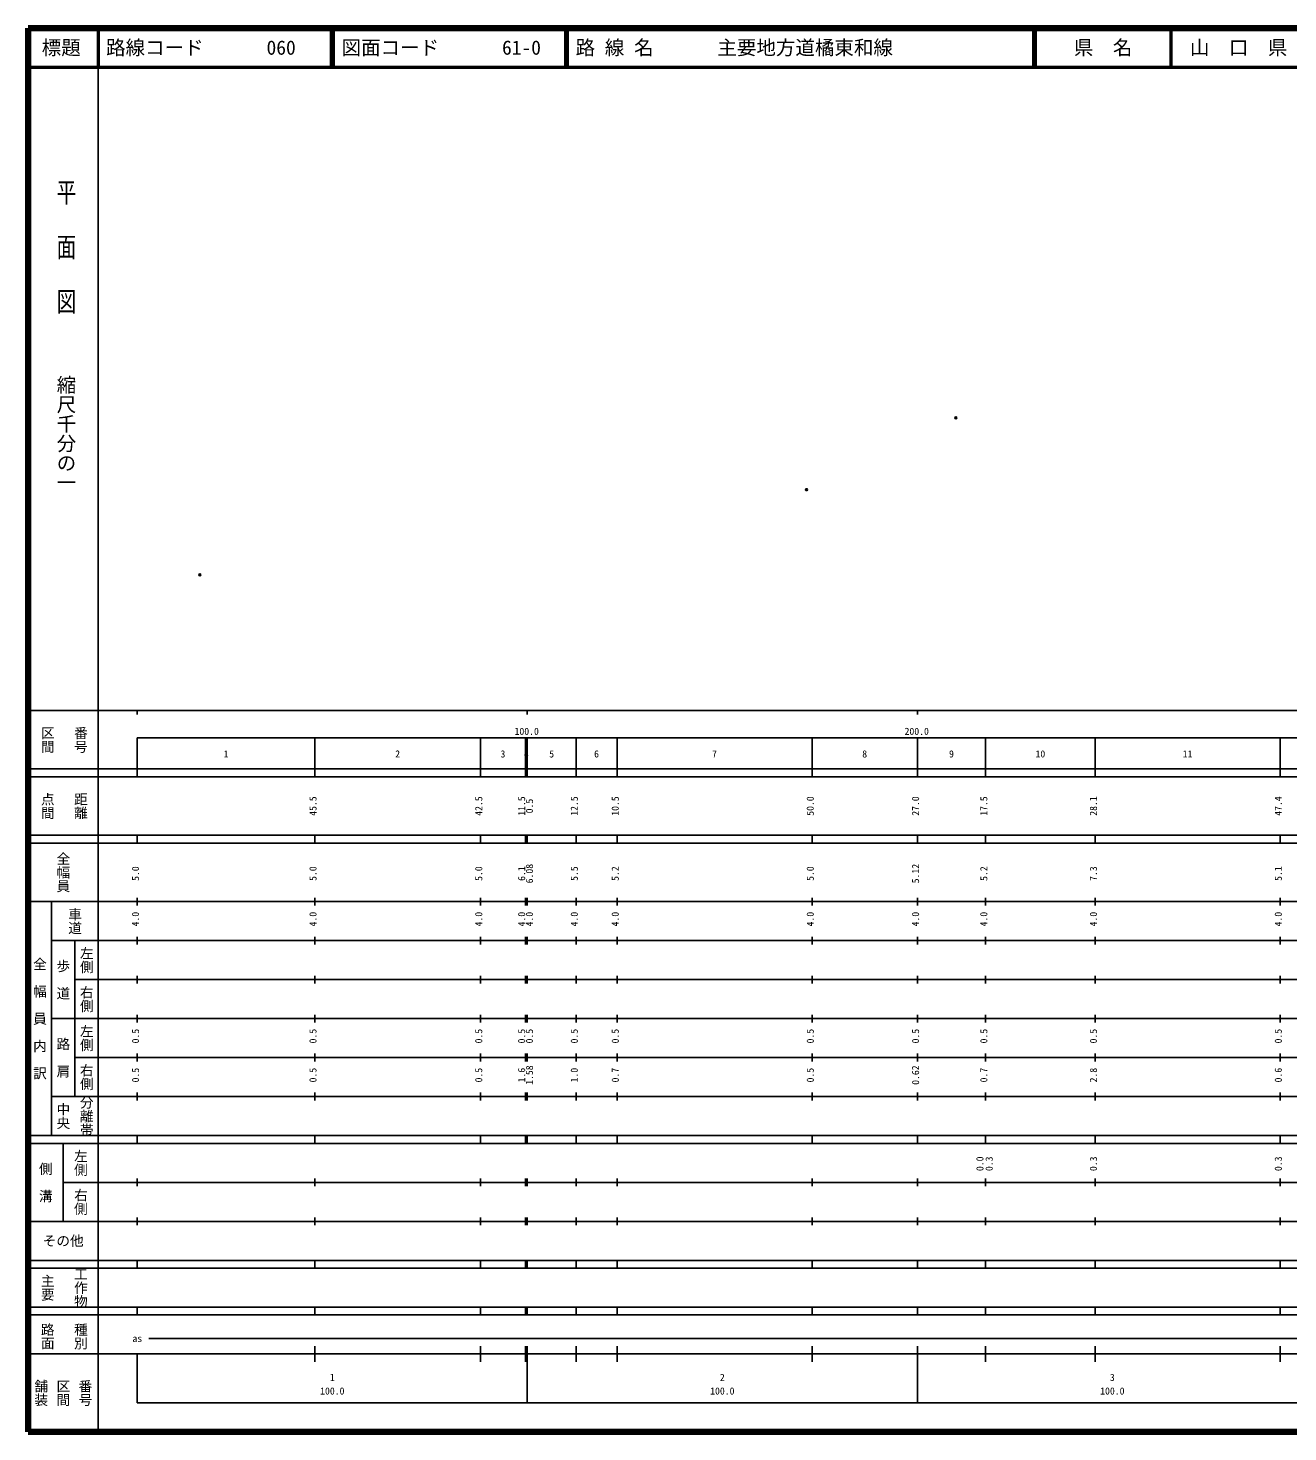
# Model space of a CAD drawing. Units: millimetres on the paper. Extents: x 40 to 680, y 20 to 380.
# Drawn here: x 40 to 363, y 20 to 380 of the extents above; entities that cross this region are included whole.
import ezdxf
from ezdxf.enums import TextEntityAlignment as Align

# ---------------------------------------------------------------- set-up
doc = ezdxf.new("R2010")
doc.units = ezdxf.units.MM
doc.header["$PDMODE"] = 32
doc.header["$PDSIZE"] = 0.5
doc.layers.add('M-OTRS', color=6, linetype='Continuous')
doc.layers.add('M-TTL-TXT', color=7, linetype='Continuous')
for name, color, linetype, lineweight in [('M-TTL', 2, 'Continuous', 140), ('M-TTL-BAND', 7, 'Continuous', 25), ('M-TTL-LINE', 7, 'Continuous', 50)]:
    doc.layers.add(name, color=color, linetype=linetype, lineweight=lineweight)
doc.styles.add('@ＭＳ ゴシック', font='')
doc.styles.add('ＭＳ ゴシック', font='')
doc.styles.get('@ＭＳ ゴシック').set_extended_font_data('@MS Gothic')
doc.styles.get('ＭＳ ゴシック').set_extended_font_data('MS Gothic')

msp = doc.modelspace()

# ---------------------------------------------------------------- linework, layer by layer
at = {"layer": 'M-OTRS'}
for p in [(277.869, 280.08), (239.606, 261.635), (84.039, 239.774)]:
    msp.add_point(p, dxfattribs=at)
at = {"layer": 'M-TTL'}
for p, q in [((40, 380), (40, 20)), ((680, 380), (40, 380)), ((40, 20), (680, 20))]:
    msp.add_line(p, q, dxfattribs=at)
at = {"layer": 'M-TTL-BAND'}
for p, q in [((58, 370), (58, 20)), ((40, 205), (579, 205)), ((68, 205), (68, 204)), ((168, 205), (168, 204)), ((268, 205), (268, 204)), ((68, 198), (579, 198)), ((68, 198), (68, 188)), ((113.5, 188), (113.5, 198)), ((156, 188), (156, 198)), ((167.5, 188), (167.5, 198)), ((168, 188), (168, 198)), ((180.5, 188), (180.5, 198)), ((191, 188), (191, 198)), ((241, 188), (241, 198)), ((268, 188), (268, 198)), ((285.5, 188), (285.5, 198)), ((313.6, 188), (313.6, 198)), ((361, 188), (361, 198)), ((40, 190), (579, 190)), ((40, 188), (579, 188)), ((40, 173), (579, 173)), ((68, 171), (68, 173)), ((113.5, 171), (113.5, 173)), ((156, 171), (156, 173)), ((167.5, 171), (167.5, 173)), ((168, 171), (168, 173)), ((180.5, 171), (180.5, 173)), ((191, 171), (191, 173)), ((241, 171), (241, 173)), ((268, 171), (268, 173)), ((285.5, 171), (285.5, 173)), ((313.6, 171), (313.6, 173)), ((361, 171), (361, 173)), ((40, 171), (579, 171)), ((40, 156), (579, 156)), ((46, 96), (46, 156)), ((68, 155), (68, 157)), ((113.5, 155), (113.5, 157)), ((156, 155), (156, 157)), ((167.5, 155), (167.5, 157)), ((168, 155), (168, 157)), ((180.5, 155), (180.5, 157)), ((191, 155), (191, 157)), ((241, 155), (241, 157)), ((268, 155), (268, 157)), ((285.5, 155), (285.5, 157)), ((313.6, 155), (313.6, 157)), ((361, 155), (361, 157)), ((46, 146), (579, 146)), ((52, 146), (52, 106)), ((68, 145), (68, 147)), ((113.5, 145), (113.5, 147)), ((156, 145), (156, 147)), ((167.5, 145), (167.5, 147)), ((168, 145), (168, 147)), ((180.5, 145), (180.5, 147)), ((191, 145), (191, 147)), ((241, 145), (241, 147)), ((268, 145), (268, 147)), ((285.5, 145), (285.5, 147)), ((313.6, 145), (313.6, 147)), ((361, 145), (361, 147)), ((68, 135), (68, 137)), ((113.5, 135), (113.5, 137)), ((156, 135), (156, 137)), ((167.5, 135), (167.5, 137)), ((168, 135), (168, 137)), ((180.5, 135), (180.5, 137)), ((191, 135), (191, 137)), ((241, 135), (241, 137)), ((268, 135), (268, 137)), ((285.5, 135), (285.5, 137)), ((313.6, 135), (313.6, 137)), ((361, 135), (361, 137)), ((52, 136), (579, 136)), ((46, 126), (579, 126)), ((68, 125), (68, 127)), ((113.5, 125), (113.5, 127)), ((156, 125), (156, 127)), ((167.5, 125), (167.5, 127)), ((168, 125), (168, 127)), ((180.5, 125), (180.5, 127)), ((191, 125), (191, 127)), ((241, 125), (241, 127)), ((268, 125), (268, 127)), ((285.5, 125), (285.5, 127)), ((313.6, 125), (313.6, 127)), ((361, 125), (361, 127)), ((52, 116), (579, 116)), ((68, 115), (68, 117)), ((113.5, 115), (113.5, 117)), ((156, 115), (156, 117)), ((167.5, 115), (167.5, 117)), ((168, 115), (168, 117)), ((180.5, 115), (180.5, 117)), ((191, 115), (191, 117)), ((241, 115), (241, 117)), ((268, 115), (268, 117)), ((285.5, 115), (285.5, 117)), ((313.6, 115), (313.6, 117)), ((361, 115), (361, 117)), ((46, 106), (579, 106)), ((68, 105), (68, 107)), ((113.5, 105), (113.5, 107)), ((156, 105), (156, 107)), ((167.5, 105), (167.5, 107)), ((168, 105), (168, 107)), ((180.5, 105), (180.5, 107)), ((191, 105), (191, 107)), ((241, 105), (241, 107)), ((268, 105), (268, 107)), ((285.5, 105), (285.5, 107)), ((313.6, 105), (313.6, 107)), ((361, 105), (361, 107)), ((40, 96), (579, 96)), ((40, 94), (579, 94)), ((49, 94), (49, 74)), ((68, 94), (68, 96)), ((113.5, 94), (113.5, 96)), ((156, 94), (156, 96)), ((167.5, 94), (167.5, 96)), ((168, 94), (168, 96)), ((180.5, 94), (180.5, 96)), ((191, 94), (191, 96)), ((241, 94), (241, 96)), ((268, 94), (268, 96)), ((285.5, 94), (285.5, 96)), ((313.6, 94), (313.6, 96)), ((361, 94), (361, 96)), ((49, 84), (579, 84)), ((68, 83), (68, 85)), ((113.5, 83), (113.5, 85)), ((156, 83), (156, 85)), ((167.5, 83), (167.5, 85)), ((168, 83), (168, 85)), ((180.5, 83), (180.5, 85)), ((191, 83), (191, 85)), ((241, 83), (241, 85)), ((268, 83), (268, 85)), ((285.5, 83), (285.5, 85)), ((313.6, 83), (313.6, 85)), ((361, 83), (361, 85)), ((40, 74), (579, 74)), ((68, 73), (68, 75)), ((113.5, 73), (113.5, 75)), ((156, 73), (156, 75)), ((167.5, 73), (167.5, 75)), ((168, 73), (168, 75)), ((180.5, 73), (180.5, 75)), ((191, 73), (191, 75)), ((241, 73), (241, 75)), ((268, 73), (268, 75)), ((285.5, 73), (285.5, 75)), ((313.6, 73), (313.6, 75)), ((361, 73), (361, 75)), ((40, 64), (579, 64)), ((40, 62), (579, 62)), ((68, 62), (68, 64)), ((113.5, 62), (113.5, 64)), ((156, 62), (156, 64)), ((167.5, 62), (167.5, 64)), ((168, 62), (168, 64)), ((180.5, 62), (180.5, 64)), ((191, 62), (191, 64)), ((241, 62), (241, 64)), ((268, 62), (268, 64)), ((285.5, 62), (285.5, 64)), ((313.6, 62), (313.6, 64)), ((361, 62), (361, 64)), ((40, 52), (579, 52)), ((68, 50), (68, 52)), ((113.5, 50), (113.5, 52)), ((156, 50), (156, 52)), ((167.5, 50), (167.5, 52)), ((168, 50), (168, 52)), ((180.5, 50), (180.5, 52)), ((191, 50), (191, 52)), ((241, 50), (241, 52)), ((268, 50), (268, 52)), ((285.5, 50), (285.5, 52)), ((313.6, 50), (313.6, 52)), ((361, 50), (361, 52)), ((40, 50), (579, 50)), ((71, 44), (565, 44)), ((40, 40), (579, 40)), ((68, 40), (68, 27.5)), ((113.5, 38), (113.5, 42)), ((156, 38), (156, 42)), ((167.5, 38), (167.5, 42)), ((168, 27.5), (168, 42)), ((180.5, 38), (180.5, 42)), ((191, 38), (191, 42)), ((241, 38), (241, 42)), ((268, 27.5), (268, 42)), ((285.5, 38), (285.5, 42)), ((313.6, 38), (313.6, 42)), ((361, 38), (361, 42)), ((68, 27.5), (579, 27.5))]:
    msp.add_line(p, q, dxfattribs=at)
at = {"layer": 'M-TTL-LINE'}
for p, q in [((58, 380), (58, 370)), ((117.75, 380), (117.75, 370)), ((118.25, 380), (118.25, 370)), ((177.75, 380), (177.75, 370)), ((178.25, 380), (178.25, 370)), ((297.75, 380), (297.75, 370)), ((298.25, 380), (298.25, 370)), ((333, 380), (333, 370)), ((40, 370), (680, 370))]:
    msp.add_line(p, q, dxfattribs=at)

# ---------------------------------------------------------------- texts
at = {"layer": 'M-TTL-BAND', "style": '@ＭＳ ゴシック', "width": 1.4}
msp.add_text('平  面  図', height=3.666, rotation=270, dxfattribs=at).set_placement((49.777, 306.475), align=Align.MIDDLE_RIGHT)
at = {"layer": 'M-TTL-BAND', "style": '@ＭＳ ゴシック'}
msp.add_text('縮尺千分の一', height=3.666, rotation=270, dxfattribs=at).set_placement((49.777, 261.03), align=Align.MIDDLE_RIGHT)
for s, p in [('区間', (45, 197.5)), ('番号', (53.5, 197.5)), ('点間', (45, 180.5)), ('距離', (53.5, 180.5)), ('全幅員', (49, 163.5)), ('車道', (52, 151)), ('左側', (55, 141)), ('全\u3000幅\u3000員\u3000内\u3000訳', (43, 126)), ('歩\u3000道', (49, 136)), ('右側', (55, 131)), ('左側', (55, 121)), ('路\u3000肩', (49, 116)), ('右側', (55, 111)), ('分離帯', (55, 101)), ('中央', (49, 101)), ('左側', (53.5, 89)), ('側\u3000溝', (44.5, 84)), ('右側', (53.5, 79)), ('工作物', (53.5, 57)), ('主要', (45, 57)), ('路面', (45, 44.5)), ('種別', (53.5, 44.5)), ('舗装', (43.333, 30)), ('区間', (49, 30)), ('番号', (54.667, 30))]:
    msp.add_text(s, height=2.566, rotation=270, dxfattribs=at).set_placement(p, align=Align.MIDDLE_CENTER)
at = {"layer": 'M-TTL-BAND', "style": 'ＭＳ ゴシック'}
for s, p in [('100.0', (167.844, 198.195)), ('200.0', (267.844, 198.195)), ('1', (90.75, 192.405)), ('2', (134.75, 192.405)), ('3', (161.75, 192.405)), ('4', (167.75, 192.405)), ('5', (174.25, 192.405)), ('6', (185.75, 192.405)), ('7', (216, 192.405)), ('8', (254.5, 192.405)), ('9', (276.75, 192.405)), ('10', (299.55, 192.405)), ('11', (337.3, 192.405)), ('as', (68, 42.5)), ('1', (118, 32.523)), ('2', (218, 32.523)), ('3', (318, 32.523)), ('100.0', (118, 29.033)), ('100.0', (218, 29.033)), ('100.0', (318, 29.033))]:
    msp.add_text(s, height=1.833, dxfattribs=at).set_placement(p, align=Align.BOTTOM_CENTER)
for s, p in [('45.5', (114.5, 180.5)), ('42.5', (157, 180.5)), ('11.5', (168, 180.5)), ('0.5', (170, 180.5)), ('12.5', (181.5, 180.5)), ('10.5', (192, 180.5)), ('50.0', (242, 180.5)), ('27.0', (269, 180.5)), ('17.5', (286.5, 180.5)), ('28.1', (314.6, 180.5)), ('47.4', (362, 180.5)), ('5.0', (69, 163.174)), ('5.0', (114.5, 163.174)), ('5.0', (157, 163.174)), ('6.1', (168, 163.174)), ('6.08', (170, 163.174)), ('5.5', (181.5, 163.174)), ('5.2', (192, 163.174)), ('5.0', (242, 163.174)), ('5.12', (269, 163.174)), ('5.2', (286.5, 163.174)), ('7.3', (314.6, 163.174)), ('5.1', (362, 163.174)), ('4.0', (69, 151.5)), ('4.0', (114.5, 151.5)), ('4.0', (157, 151.5)), ('4.0', (168, 151.5)), ('4.0', (170, 151.5)), ('4.0', (181.5, 151.5)), ('4.0', (192, 151.5)), ('4.0', (242, 151.5)), ('4.0', (269, 151.5)), ('4.0', (286.5, 151.5)), ('4.0', (314.6, 151.5)), ('4.0', (362, 151.5)), ('0.5', (69, 121.5)), ('0.5', (114.5, 121.5)), ('0.5', (157, 121.5)), ('0.5', (168, 121.5)), ('0.5', (170, 121.5)), ('0.5', (181.5, 121.5)), ('0.5', (192, 121.5)), ('0.5', (242, 121.5)), ('0.5', (269, 121.5)), ('0.5', (286.5, 121.5)), ('0.5', (314.6, 121.5)), ('0.5', (362, 121.5)), ('0.5', (69, 111.5)), ('0.5', (114.5, 111.5)), ('0.5', (157, 111.5)), ('1.6', (168, 111.5)), ('1.58', (170, 111.5)), ('1.0', (181.5, 111.5)), ('0.7', (192, 111.5)), ('0.5', (242, 111.5)), ('0.62', (269, 111.5)), ('0.7', (286.5, 111.5)), ('2.8', (314.6, 111.5)), ('0.6', (362, 111.5)), ('0.0', (285.5, 88.764)), ('0.3', (287.87, 88.764)), ('0.3', (314.6, 88.764)), ('0.3', (362, 88.764))]:
    msp.add_text(s, height=1.833, rotation=90, dxfattribs=at).set_placement(p, align=Align.BOTTOM_CENTER)
msp.add_text('その他', height=2.566, dxfattribs=at).set_placement((49, 69), align=Align.MIDDLE_CENTER)
at = {"layer": 'M-TTL-TXT', "style": 'ＭＳ ゴシック'}
for s, p in [('標題', (48.5, 375)), ('県\u3000名', (315.625, 375)), ('山\u3000口\u3000県', (350.375, 375))]:
    msp.add_text(s, height=3.666, dxfattribs=at).set_placement(p, align=Align.MIDDLE_CENTER)
for s, p in [('路線コード', (60, 375)), ('060', (101.142, 375)), ('図面コード', (120.38, 375)), ('61-0', (161.521, 375)), ('路 線 名', (180.38, 375)), ('主要地方道橘東和線', (216.734, 375))]:
    msp.add_text(s, height=3.666, dxfattribs=at).set_placement(p, align=Align.MIDDLE_LEFT)

doc.saveas('drawing.dxf')
